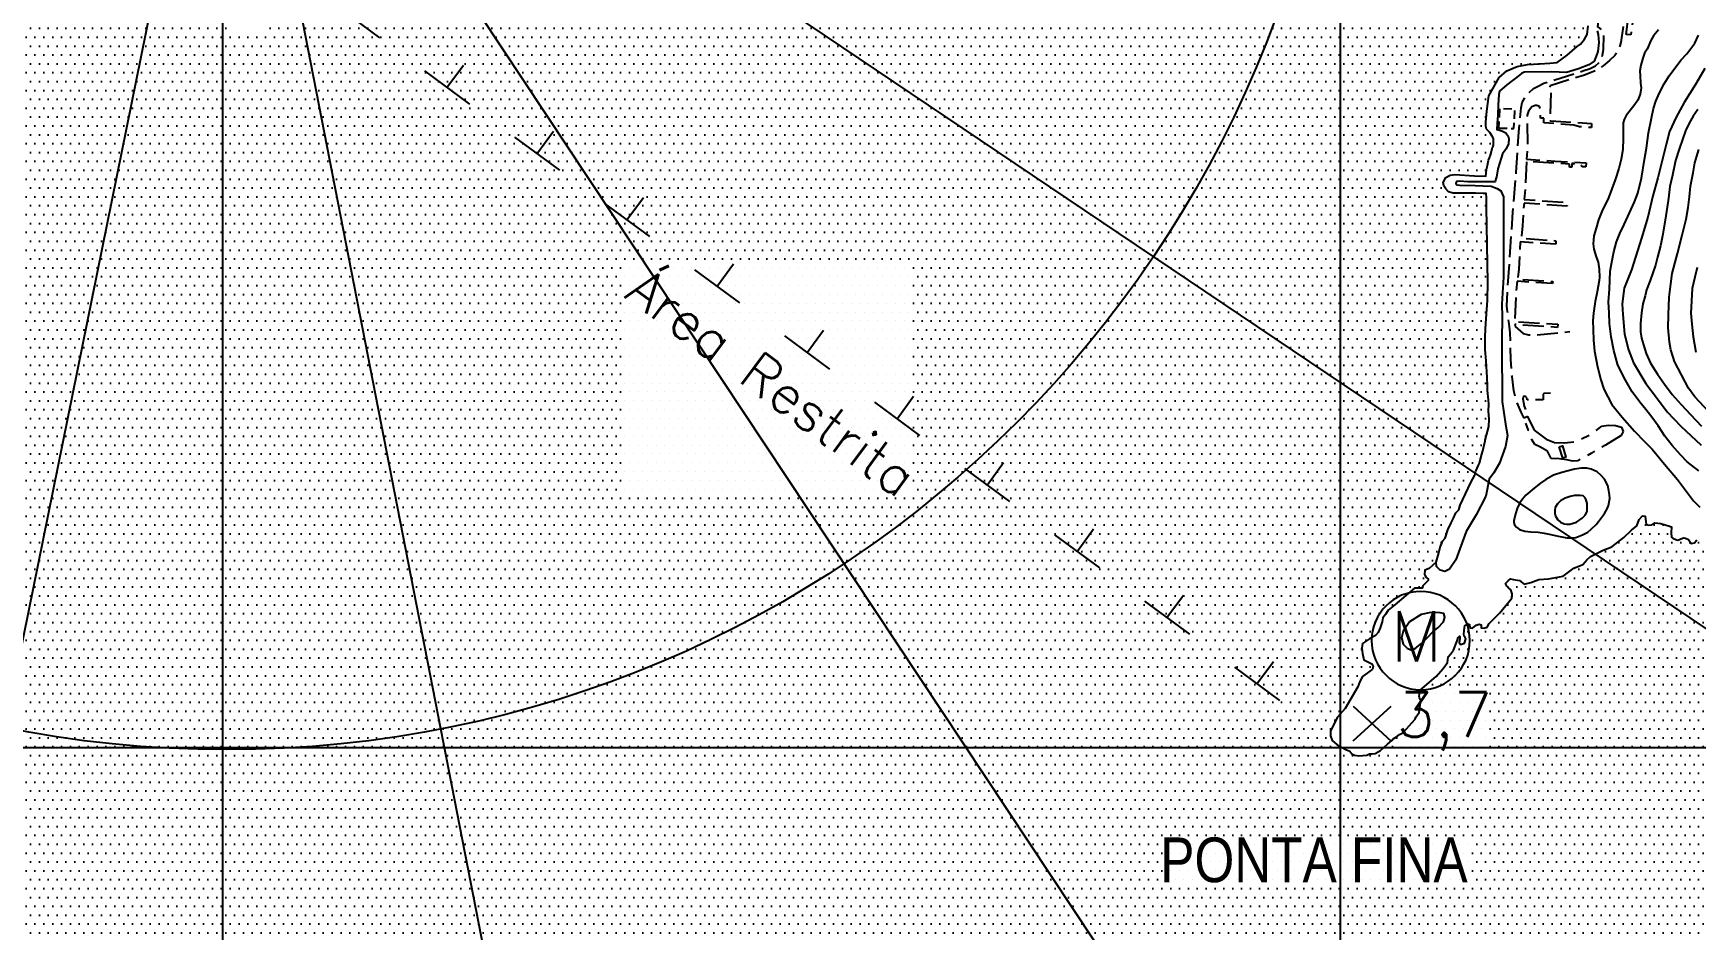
# Model space of a CAD drawing. Header units: millimetres. Extents: x 548366 to 1117317, y 7446967 to 14899125.
# Drawn here: x 554191 to 555678, y 7454252 to 7455054 of the extents above; entities that cross this region are included whole.
import ezdxf

# ---------------------------------------------------------------- set-up
doc = ezdxf.new("R2010")
doc.units = ezdxf.units.MM
doc.header["$MEASUREMENT"] = 0
for name, pattern in [('DASHED2', [0.375, 0.25, -0.125]), ('ESTR-TERRA', [1, 0.7, -0.1, 0.1, -0.1]), ('MEIO-FIOx2', [20, 15, -5])]:
    doc.linetypes.add(name, pattern=pattern)
for name, color, linetype in [('BENFEITORIAS', 7, 'Continuous'), ('CURVA_INTERMEDIÁRIA', 32, 'Continuous'), ('CURVA_MESTRA', 36, 'Continuous'), ('EDIFICAÇÃO', 7, 'Continuous'), ('HACHURA_OCEANO', 131, 'Continuous'), ('LIMITE_AREA_RESTRITA', 8, 'Continuous'), ('MALHA_TM', 8, 'Continuous'), ('MOLHE', 7, 'Continuous'), ('OCEANO', 5, 'Continuous'), ('PTO_COTADO', 7, 'Continuous'), ('RADIAIS', 222, 'Continuous'), ('RUA_PAV_C_MEIO_FIO', 1, 'MEIO-FIOx2'), ('RUA_S_PAV', 2, 'ESTR-TERRA'), ('RUÍNAS', 7, 'DASHED2'), ('TXT_HIDRO', 8, 'Continuous')]:
    doc.layers.add(name, color=color, linetype=linetype)
doc.styles.add('ROMANS', font='romans.shx')
doc.styles.add('TXT_PRAIA', font='ARIALN.TTF', dxfattribs={"height": 30})
pattern_1 = [(0, (0, 0), (3.96875, 7.9375), [0, -7.9375])]

msp = doc.modelspace()

# ---------------------------------------------------------------- hatches: boundary and pattern name
at = {"layer": 'HACHURA_OCEANO'}
h = msp.add_hatch(dxfattribs=at)
h.set_pattern_fill('DOTS', color=256, scale=5, style=0)
h.set_pattern_definition(pattern_1)
h.paths.add_polyline_path([(554363.7, 7455177.5), (554353.6, 7455193), (554338.3, 7455213.9), (554318.1, 7455231.3), (554289.5, 7455257.1), (554272.8, 7455291.2), (554260.9, 7455318.4), (554243.5, 7455358.1), (554234.4, 7455404.7), (554232, 7455412.7), (553860, 7455412.7), (553860, 7454910), (554363.7, 7454910)])
at = {"layer": 'HACHURA_OCEANO', "ltscale": 0.5}
h = msp.add_hatch(dxfattribs=at)
h.set_pattern_fill('DOTS', color=256, scale=5, style=0)
h.set_pattern_definition(pattern_1)
h.paths.add_polyline_path([(555602.8, 7455151.8), (555602.8, 7455157.8), (555602.1, 7455162.4), (555602.5, 7455168.8), (555603.6, 7455171.6), (555603.6, 7455181.8), (555603.2, 7455185.7), (555602.1, 7455188.5), (555579.2, 7455226.6), (555574.2, 7455232), (555568.9, 7455238.4), (555567.5, 7455238), (555565.4, 7455237.7), (555560.4, 7455241.5), (555549.8, 7455257.8), (555547.7, 7455265.2), (555547.7, 7455271.2), (555546.3, 7455275), (555542.1, 7455278.7), (555534.7, 7455285.4), (555528.3, 7455298.5), (555526.5, 7455309.4), (555527.2, 7455320.3), (555529, 7455327), (555534.7, 7455337.6), (555553.8, 7455365.5), (555558.1, 7455376.5), (555558.9, 7455380.2), (555558.9, 7455381.6), (555548.6, 7455405.2), (555520.7, 7455391.2), (555519.4, 7455393.7), (555522, 7455395), (555512.6, 7455412.7), (555365, 7455412.7), (555365, 7455258), (555392.9, 7455233.4), (555397.5, 7455234), (555401.5, 7455234), (555410, 7455230), (555413.9, 7455219.8), (555413.4, 7455209.6), (555408.3, 7455200.6), (555402, 7455196.6), (555393.5, 7455196), (555385, 7455200), (555365, 7455216.9), (555365, 7454910), (555490.5, 7454910), (555490.4, 7454910.8), (555487.8, 7454911), (555481.1, 7454911.3), (555460.9, 7454911.2), (555456.7, 7454912.3), (555454.5, 7454915.1), (555452.6, 7454917.7), (555452.1, 7454920.7), (555454.4, 7454925.2), (555458.2, 7454927.3), (555462.4, 7454927.8), (555480.1, 7454926.8), (555490.3, 7454926.5), (555490.5, 7454928.7), (555490.9, 7454932.4), (555491.6, 7454936.1), (555492.7, 7454940.6), (555493.4, 7454942.7), (555494.4, 7454945.3), (555495.3, 7454948.4), (555495.9, 7454951.5), (555496.8, 7454953.3), (555497.2, 7454954.3), (555497.2, 7454955.4), (555497.2, 7454959.2), (555497, 7454960.2), (555495.8, 7454962.3), (555493.7, 7454965.6), (555490.5, 7454968.8), (555490.1, 7454971.7), (555490.1, 7454974.8), (555491.1, 7454984.6), (555492.9, 7454998.2), (555502.2, 7455014.8), (555509.1, 7455020.6), (555518.2, 7455024.5), (555527.5, 7455026.3), (555538.2, 7455027), (555547.6, 7455027.5), (555554.1, 7455028), (555563.1, 7455034.8), (555572, 7455042.4), (555574.9, 7455044.7), (555578.6, 7455048.9), (555581, 7455053.2), (555581.7, 7455061), (555574.4, 7455061.7), (555578.4, 7455097.4), (555586.9, 7455096.6), (555593.7, 7455104.2), (555596.5, 7455107), (555598.2, 7455110.9), (555599.3, 7455113.7), (555601.4, 7455135.6)])
h = msp.add_hatch(dxfattribs=at)
h.set_pattern_fill('DOTS', color=256, scale=5, style=0)
h.set_pattern_definition(pattern_1)
h.paths.add_polyline_path([(555365, 7455216.9), (555323.2, 7455252.1), (555258, 7455311), (555240.4, 7455321.8), (555225.7, 7455327.4), (555214.8, 7455330.7), (555200, 7455333.6), (555187, 7455335.3), (555172.3, 7455335.3), (555154.7, 7455333), (555126.3, 7455323.4), (555086.1, 7455308.1), (554865, 7455228.3), (554865, 7454910), (555365, 7454910)])
h = msp.add_hatch(dxfattribs=at)
h.set_pattern_fill('DOTS', color=256, scale=5, style=0)
h.set_pattern_definition(pattern_1)
h.paths.add_polyline_path([(554865, 7455228.3), (554854.9, 7455224.7), (554778.9, 7455197.5), (554567.4, 7455117.4), (554429.6, 7455069.2), (554397.6, 7455058.5), (554382.9, 7455056.2), (554377, 7455056.3), (554370.8, 7455057.5), (554367.3, 7455060.1), (554363.7, 7455064.5), (554363.7, 7454910), (554865, 7454910)])
at = {"layer": 'HACHURA_OCEANO'}
h = msp.add_hatch(dxfattribs=at)
h.set_pattern_fill('DOTS', color=256, scale=5, style=0)
h.set_pattern_definition(pattern_1)
h.paths.add_polyline_path([(554363.7, 7454910), (553860, 7454910), (553860, 7454410), (554363.7, 7454410)])
at = {"layer": 'HACHURA_OCEANO', "ltscale": 0.5}
h = msp.add_hatch(dxfattribs=at)
h.set_pattern_fill('DOTS', color=256, scale=5, style=0)
h.set_pattern_definition(pattern_1)
h.paths.add_polyline_path([(554865, 7454910), (554363.7, 7454910), (554363.7, 7454410), (554865, 7454410)])
h = msp.add_hatch(dxfattribs=at)
h.set_pattern_fill('DOTS', color=256, scale=5, style=0)
h.set_pattern_definition(pattern_1)
h.paths.add_polyline_path([(555365, 7454910), (554865, 7454910), (554865, 7454410), (555365, 7454410), (555365, 7454413.3), (555357.3, 7454417.4), (555352.8, 7454421.2), (555351.4, 7454425.5), (555351.4, 7454429.6), (555352.8, 7454432.9), (555357.5, 7454442.3), (555364.5, 7454449.9), (555365, 7454450.7)])
h = msp.add_hatch(dxfattribs=at)
h.set_pattern_fill('DOTS', color=256, scale=5, style=0)
h.set_pattern_definition(pattern_1)
h.paths.add_polyline_path([(555491.8, 7454734.6), (555491.8, 7454736.7), (555491.8, 7454739.1), (555491.5, 7454746.1), (555490.4, 7454761.2), (555489.7, 7454771.4), (555489.7, 7454783.2), (555490.1, 7454794.8), (555491.6, 7454815), (555492, 7454831.1), (555490.9, 7454898.8), (555490.9, 7454901.6), (555490.9, 7454907.3), (555490.5, 7454910), (555365, 7454910), (555365, 7454450.7), (555375.7, 7454469.3), (555377.5, 7454474), (555379.8, 7454478.7), (555384, 7454481.7), (555388.7, 7454485.2), (555389.3, 7454487.5), (555388.1, 7454489.9), (555381, 7454493.4), (555379.8, 7454499.3), (555379.2, 7454504), (555379.8, 7454508.1), (555386.3, 7454512.2), (555391.6, 7454515.2), (555394, 7454518.1), (555395.7, 7454522.2), (555397.5, 7454527.5), (555398.1, 7454531), (555400.4, 7454534), (555402.8, 7454538.1), (555408.7, 7454542.8), (555418.7, 7454551), (555426.3, 7454557.5), (555431, 7454557.5), (555433.4, 7454557.5), (555434, 7454559.8), (555438.7, 7454564.5), (555438.7, 7454565.9), (555436.9, 7454567.3), (555435.4, 7454570), (555435.8, 7454573.8), (555439.5, 7454575.4), (555445.8, 7454580.9), (555447.8, 7454588.1), (555449.7, 7454595.4), (555450.6, 7454597.1), (555451.6, 7454599.7), (555453.9, 7454602.5), (555456.3, 7454610), (555459.1, 7454616.2), (555461.2, 7454620.4), (555463.4, 7454625.1), (555466, 7454627.7), (555467.2, 7454632), (555476.9, 7454652.3), (555480.4, 7454658.9), (555481.4, 7454662.4), (555483.7, 7454667.8), (555484.7, 7454669.5), (555486.6, 7454677.5), (555487.5, 7454680.6), (555489.7, 7454689.4), (555489.7, 7454690), (555493, 7454702.3), (555493.2, 7454708.8), (555492.7, 7454716.4), (555493, 7454721.9), (555492.7, 7454726.1)])
h.paths.add_polyline_path([(555865, 7454601.1), (555860.3, 7454602.3), (555857.7, 7454599.8), (555857.6, 7454596.4), (555859, 7454592.9), (555859.8, 7454589.6), (555859.6, 7454587), (555857.9, 7454584.7), (555854.6, 7454584.2), (555849.5, 7454585), (555845.7, 7454584.7), (555843.9, 7454582.6), (555842.6, 7454578.8), (555840.6, 7454573.9), (555831.4, 7454572.5), (555827.6, 7454571.5), (555821, 7454570.6), (555815.4, 7454575), (555813.6, 7454579), (555799.4, 7454587.1), (555783.1, 7454587.1), (555765, 7454585.2), (555750.9, 7454584.1), (555743.5, 7454583.1), (555740.8, 7454581.8), (555738.1, 7454581.9), (555734.1, 7454583.6), (555719.2, 7454584.6), (555708.2, 7454577.7), (555700.4, 7454573), (555698, 7454569.1), (555688.4, 7454572.2), (555683.7, 7454577.8), (555681.5, 7454581.6), (555680.8, 7454585.9), (555682.9, 7454589.1), (555685.6, 7454590.8), (555689.4, 7454592.1), (555691.3, 7454593.7), (555690.8, 7454596.7), (555687.5, 7454601), (555682.1, 7454601), (555679.1, 7454601), (555677, 7454598.3), (555673.9, 7454597.5), (555671.5, 7454601.3), (555668.9, 7454602.5), (555667.3, 7454602.7), (555666.2, 7454602.4), (555661.9, 7454600.7), (555657.8, 7454602.1), (555656.4, 7454603.4), (555655.9, 7454607.2), (555656.2, 7454612.4), (555654.5, 7454613.2), (555646.7, 7454615.6), (555641.4, 7454616.1), (555638.6, 7454614.3), (555635.9, 7454613.9), (555633.8, 7454614.7), (555632.8, 7454622.2), (555630.3, 7454622.3), (555627.4, 7454619.1), (555625.3, 7454613.4), (555620.6, 7454609.5), (555613.6, 7454603.1), (555603, 7454594.7), (555595.2, 7454591.7), (555589.8, 7454589), (555583.8, 7454586), (555580.6, 7454583.1), (555579, 7454581.2), (555577.1, 7454578.8), (555569, 7454575.5), (555559.3, 7454568.5), (555546.4, 7454566), (555537.6, 7454565.5), (555530.4, 7454562.8), (555524.6, 7454561.2), (555520.3, 7454564.4), (555514.9, 7454565.5), (555512.2, 7454566.1), (555510.3, 7454564.2), (555507.9, 7454561.7), (555509, 7454559.3), (555510.6, 7454558), (555512.7, 7454556.1), (555513.8, 7454552.6), (555513.5, 7454548.6), (555502.7, 7454535.6), (555493.2, 7454525.9), (555491.4, 7454522.7), (555488.4, 7454521.7), (555486.1, 7454522.2), (555486.1, 7454524.7), (555484.3, 7454525.4), (555481.6, 7454524.5), (555478.4, 7454521.8), (555476.2, 7454522.1), (555475.7, 7454523.8), (555475.6, 7454525.2), (555474, 7454525.6), (555471.5, 7454524.1), (555471, 7454522.4), (555470.5, 7454516.4), (555470.8, 7454514.6), (555471.6, 7454513.5), (555472.4, 7454512.4), (555471.1, 7454508.5), (555467.5, 7454507.2), (555466.3, 7454509.1), (555467, 7454512.4), (555467, 7454513.7), (555466.7, 7454514.6), (555465.6, 7454513.5), (555464.6, 7454510.5), (555461.3, 7454502.3), (555458.7, 7454498.7), (555456.4, 7454496.4), (555455.8, 7454491.1), (555452.2, 7454485.8), (555445.8, 7454478.7), (555431.6, 7454466.4), (555430.5, 7454461.1), (555430.9, 7454459.4), (555432.2, 7454457), (555430.5, 7454446.4), (555427.5, 7454442.3), (555426.9, 7454440.5), (555424, 7454437), (555419.4, 7454431.6), (555415.9, 7454428.1), (555413, 7454426.6), (555410.2, 7454424.5), (555407.3, 7454422.8), (555406.1, 7454421.2), (555402.3, 7454417.9), (555395.9, 7454412.4), (555391.5, 7454410), (555865, 7454410)])
at = {"layer": 'HACHURA_OCEANO'}
h = msp.add_hatch(dxfattribs=at)
h.set_pattern_fill('DOTS', color=256, scale=5, style=0)
h.set_pattern_definition(pattern_1)
h.paths.add_polyline_path([(554363.7, 7454410), (553860, 7454410), (553860, 7453910), (554363.7, 7453910)])
at = {"layer": 'HACHURA_OCEANO', "ltscale": 0.5}
h = msp.add_hatch(dxfattribs=at)
h.set_pattern_fill('DOTS', color=256, scale=5, style=0)
h.set_pattern_definition(pattern_1)
h.paths.add_polyline_path([(554865, 7454410), (554363.7, 7454410), (554363.7, 7453910), (554865, 7453910)])
h = msp.add_hatch(dxfattribs=at)
h.set_pattern_fill('DOTS', color=256, scale=5, style=0)
h.set_pattern_definition(pattern_1)
h.paths.add_polyline_path([(555365, 7454410), (554865, 7454410), (554865, 7453910), (555365, 7453910)])
h = msp.add_hatch(dxfattribs=at)
h.set_pattern_fill('DOTS', color=256, scale=5, style=0)
h.set_pattern_definition(pattern_1)
h.paths.add_polyline_path([(555865, 7454410), (555391.5, 7454410), (555391.1, 7454409.8), (555388.5, 7454409.5), (555386.1, 7454409.3), (555383.7, 7454408.3), (555376.6, 7454407.6), (555372.6, 7454408.1), (555369.7, 7454410), (555365, 7454410), (555365, 7453910), (555865, 7453910)])

# ---------------------------------------------------------------- linework, layer by layer
at = {"layer": 'BENFEITORIAS', "color": 181, "ltscale": 0.5}
msp.add_lwpolyline([(555432, 7454554.7, 1), (555432, 7454466.8, 1)], format="xyb", close=True, dxfattribs=at)
at = {"layer": 'CURVA_INTERMEDIÁRIA'}
for points, elevation in [([(555644.8, 7455057.4), (555640.3, 7455052), (555637.8, 7455047.8), (555634.6, 7455040.1), (555632.2, 7455036.4), (555630.7, 7455031.9), (555629, 7455025.7), (555628, 7455020.7), (555628.2, 7455016.3), (555628.5, 7455009.5), (555629.2, 7455005.4), (555628.2, 7454999.7), (555626.1, 7454994.4), (555623.4, 7454990.6), (555618.2, 7454983.8), (555615.9, 7454980.6), (555613.9, 7454977.1), (555613.2, 7454974.2), (555613.1, 7454970.4), (555613.1, 7454960.1), (555612.7, 7454950.4), (555611.2, 7454941.5), (555609.1, 7454933.4), (555605.8, 7454923.1), (555600, 7454906.9), (555594, 7454894.7), (555591, 7454887.2), (555588.8, 7454879.8), (555586.8, 7454873.1), (555586.1, 7454865.9), (555586.7, 7454861.1), (555588.8, 7454854.3), (555590.6, 7454849.5), (555591.7, 7454843.1), (555592, 7454836), (555591.7, 7454832.9), (555589.8, 7454822.9), (555588.1, 7454814.1), (555586.4, 7454803.7), (555585.9, 7454797), (555586.1, 7454789.1), (555586.5, 7454779.5), (555587.5, 7454769.8), (555590.1, 7454755.8), (555593.2, 7454744.2), (555595.9, 7454735.7), (555603, 7454722), (555612.2, 7454710.7), (555623.2, 7454698.2), (555632.2, 7454688.8), (555639.1, 7454682), (555650.2, 7454668.5), (555661.6, 7454654.9), (555668.7, 7454645.5), (555676, 7454635.9), (555681.8, 7454630.2)], 10), ([(555680.8, 7454662.6), (555670.3, 7454670.7), (555664.4, 7454677), (555657, 7454685.2), (555650.3, 7454693.8), (555644.4, 7454703), (555638.8, 7454710.7), (555633.3, 7454717.5), (555628.1, 7454724.2), (555621.2, 7454733.4), (555615.1, 7454743.8), (555608.3, 7454757.1), (555604.8, 7454770.4), (555602.3, 7454782.5), (555600.8, 7454794.4), (555600.6, 7454804.2), (555600.1, 7454813.9), (555600.9, 7454825.3), (555601.4, 7454841.4), (555602.5, 7454847.8), (555604.6, 7454858.7), (555607.2, 7454867.6), (555610.2, 7454875), (555614, 7454883), (555618.6, 7454893.5), (555623.2, 7454903.3), (555626.1, 7454911.2), (555629.6, 7454924.6), (555632.3, 7454941.3), (555634, 7454951.6), (555635.7, 7454965.2), (555638.4, 7454978.3), (555640.2, 7454986.9), (555642.2, 7454993.4), (555645.4, 7455000.4), (555649.8, 7455009), (555654.2, 7455016.2), (555664.6, 7455030.3), (555669.9, 7455036), (555677.3, 7455045.4), (555680.5, 7455052.5)], 20), ([(555686.1, 7455022.7), (555677.9, 7455008.5), (555667.7, 7454992.4), (555660.5, 7454979.3), (555654.5, 7454966.5), (555651.4, 7454954.9), (555648, 7454940.5), (555644.1, 7454925), (555639.7, 7454908.7), (555635.2, 7454889.6), (555629.5, 7454871), (555620.6, 7454842.6), (555614.1, 7454826.1), (555612.2, 7454812.1), (555612.7, 7454802.6), (555614.2, 7454785.1), (555617.8, 7454771), (555622.4, 7454759.4), (555633.3, 7454740.7), (555642.9, 7454728.2), (555652.3, 7454715.5), (555664.8, 7454702.7), (555682.8, 7454685.6)], 30), ([(555680, 7454986), (555675.6, 7454980), (555672, 7454973.8), (555668.9, 7454967), (555663.4, 7454951.5), (555659.8, 7454940.5), (555657.1, 7454927.2), (555654.9, 7454917.1), (555653.6, 7454906.8), (555652.5, 7454898.8), (555651.1, 7454890.8), (555648.5, 7454874.6), (555646.4, 7454864.1), (555643.8, 7454854), (555642.1, 7454846.8), (555637.2, 7454833.1), (555634.1, 7454824.6), (555632.7, 7454819.3), (555630.6, 7454812), (555629.4, 7454804), (555628.6, 7454794.6), (555628.7, 7454787), (555629.4, 7454781.4), (555631.2, 7454775.3), (555633.6, 7454767.6), (555637.5, 7454758.9), (555643.8, 7454749.1), (555650.2, 7454740.1), (555657, 7454731.1), (555664.9, 7454722), (555673.2, 7454713.1), (555683.3, 7454702.6)], 40), ([(555679.3, 7454844.8), (555677.1, 7454836), (555674.9, 7454825.9), (555673.6, 7454803.8), (555674.4, 7454793.8), (555675.8, 7454782.5), (555678, 7454769)], 60), ([(555558.2, 7454661.2), (555550.7, 7454658.9), (555543.9, 7454654.9), (555539.2, 7454651.5), (555533.5, 7454647.3), (555526, 7454640.8), (555523.1, 7454637.4), (555520.5, 7454634), (555518.2, 7454629.1), (555516.8, 7454624.2), (555515.8, 7454620.3), (555515.3, 7454618.1), (555515.3, 7454616.3), (555516, 7454614.3), (555517.6, 7454612.2), (555520.4, 7454610.1), (555525.2, 7454608.8), (555530.4, 7454608.2), (555536.9, 7454607.7), (555542.3, 7454607), (555548.3, 7454605.7), (555554.9, 7454604.1), (555558.3, 7454603.5), (555562.7, 7454602.8), (555567.1, 7454602.7), (555570.8, 7454603.1), (555576.7, 7454605.4), (555581.4, 7454607.7), (555584.5, 7454610.4), (555588.9, 7454614.7), (555591, 7454617.3), (555596.5, 7454624.6), (555598.9, 7454628.6), (555599.9, 7454631.7), (555601.2, 7454638), (555601, 7454641.1), (555600.2, 7454644.7), (555599.3, 7454649.4), (555596.3, 7454655.1), (555593.4, 7454658.5), (555589.7, 7454661.9), (555584.6, 7454664.1), (555580.6, 7454665.1), (555575.7, 7454665.1), (555569.4, 7454664.1), (555558.2, 7454661.2)], 10), ([(555569.4, 7454640.5), (555565.7, 7454639.8), (555561.1, 7454638.2), (555557, 7454635.9), (555554.4, 7454633.2), (555552.2, 7454629.9), (555551.9, 7454627.6), (555551.9, 7454624.9), (555552.5, 7454622), (555554.6, 7454618.7), (555556.9, 7454616.8), (555560.3, 7454615.1), (555562.7, 7454614.8), (555565.3, 7454614.8), (555571.3, 7454616.6), (555576.5, 7454620.2), (555579, 7454623.1), (555580.8, 7454626.2), (555580.8, 7454628.9), (555580.8, 7454633.5), (555580.4, 7454635.6), (555579.8, 7454637.2), (555579, 7454638.5), (555577.2, 7454640.3), (555574.7, 7454640.6), (555571.8, 7454640.6), (555569.4, 7454640.5)], 20), ([(555432.4, 7454534.2), (555422, 7454527.4), (555416.2, 7454519.2), (555414.9, 7454513.1), (555416.2, 7454507.5), (555419.8, 7454503.9), (555423, 7454502.6), (555424.3, 7454502.6), (555426.6, 7454503.3), (555430.2, 7454506.2), (555432.8, 7454508.2), (555438, 7454513.4), (555442.9, 7454518.6), (555447.4, 7454522.2), (555452.3, 7454527.4), (555453.6, 7454531.7), (555452.6, 7454534.9), (555449.4, 7454535.6), (555440.9, 7454535.9), (555432.4, 7454534.2)], 10)]:
    msp.add_lwpolyline(points, dxfattribs=dict(at, elevation=elevation))
at = {"layer": 'CURVA_MESTRA', "elevation": 50}
msp.add_lwpolyline([(555689.8, 7454715.6), (555677.1, 7454729), (555671.4, 7454736.6), (555665.2, 7454748.6), (555659, 7454760.5), (555657.7, 7454764.3), (555655.8, 7454770.9), (555654.5, 7454777.9), (555653.4, 7454790.8), (555653.5, 7454802.2), (555654.2, 7454818), (555655.8, 7454830), (555656.8, 7454839.3), (555661.6, 7454857.2), (555665.8, 7454873.6), (555669.5, 7454887.9), (555671.2, 7454898.3), (555672.4, 7454907.8), (555673.4, 7454917.6), (555675.7, 7454929.5), (555677.1, 7454938.4), (555680.7, 7454950.4)], dxfattribs=at)
at = {"layer": 'EDIFICAÇÃO'}
msp.add_lwpolyline([(555555.9, 7454684.1), (555558.7, 7454684.9), (555561.8, 7454674.8), (555559, 7454673.9), (555555.9, 7454684.1)], dxfattribs=at)
at = {"layer": 'LIMITE_AREA_RESTRITA', "color": 10, "ltscale": 0.5}
for points in [[(554460.3, 7455080), (554500.5, 7455050.3)], [(554540.8, 7455020.6), (554581.1, 7454991)], [(554560.9, 7455005.8), (554575.8, 7455025.9)], [(554621.3, 7454961.3), (554661.6, 7454931.7)], [(554641.4, 7454946.5), (554656.3, 7454966.6)], [(554701.8, 7454902), (554742.1, 7454872.3)], [(554721.9, 7454887.2), (554736.8, 7454907.3)], [(554782.3, 7454842.7), (554822.6, 7454813)], [(554802.5, 7454827.9), (554817.3, 7454848)], [(554862.8, 7454783.4), (554903.1, 7454753.7)], [(554883, 7454768.5), (554897.8, 7454788.7)], [(554943.3, 7454724.1), (554983.6, 7454694.4)], [(554963.5, 7454709.2), (554978.3, 7454729.4)], [(555023.8, 7454664.7), (555064.1, 7454635.1)], [(555044, 7454649.9), (555058.8, 7454670)], [(555104.4, 7454605.4), (555144.6, 7454575.8)], [(555124.5, 7454590.6), (555139.3, 7454610.7)], [(555184.9, 7454546.1), (555225.1, 7454516.4)], [(555205, 7454531.3), (555219.8, 7454551.4)], [(555265.4, 7454486.8), (555305.6, 7454457.1)], [(555285.5, 7454472), (555300.3, 7454492.1)]]:
    msp.add_lwpolyline(points, dxfattribs=at)
at = {"layer": 'MALHA_TM'}
for points in [[(554360, 7460415), (554360, 7450410)], [(555360, 7460415), (555360, 7450410)], [(549360, 7454415), (559365, 7454415)]]:
    msp.add_lwpolyline(points, dxfattribs=at)
at = {"layer": 'MOLHE'}
msp.add_lwpolyline([(555589.9, 7455056.5), (555590.8, 7455053.1), (555591.3, 7455046.1), (555590.4, 7455038), (555588.9, 7455033.7), (555587.1, 7455029.2), (555582.4, 7455026.2), (555573.2, 7455022.5), (555562.3, 7455019.3), (555549.2, 7455019.7), (555524.8, 7455019.5), (555522.4, 7455018.7), (555520.2, 7455016.8), (555509, 7455008.3), (555502.4, 7455002.5), (555502, 7454999.6), (555501.3, 7454990.2), (555501.1, 7454981.1), (555500.8, 7454977.5), (555500.4, 7454973.4), (555500.1, 7454968.1), (555504.5, 7454967), (555508, 7454965.2), (555510.2, 7454962.2), (555510.9, 7454959.8), (555510.6, 7454955.2), (555508.4, 7454951), (555505.2, 7454946.4), (555503.9, 7454942.5), (555501, 7454933), (555499.7, 7454925.6), (555499.3, 7454923.9), (555498.6, 7454921.3), (555474, 7454921.3), (555466.7, 7454922), (555464.1, 7454921.7), (555463.4, 7454919.9), (555464.3, 7454918.6), (555466.9, 7454918.3), (555480.6, 7454918.1), (555494.9, 7454917.5), (555500.4, 7454915.4), (555503.7, 7454913.4), (555506.1, 7454908), (555506.1, 7454899.9), (555506.1, 7454888.7), (555506.1, 7454855.3), (555506.1, 7454844.4), (555505.9, 7454836.6), (555505.8, 7454830.6), (555505.1, 7454822.3), (555504.8, 7454816.4), (555504.4, 7454812), (555504.4, 7454807.6), (555504.8, 7454804.6), (555504.4, 7454775), (555504.7, 7454724.6), (555507.8, 7454704.3), (555509.5, 7454694.3), (555507.8, 7454684.5), (555502.4, 7454669.6), (555497.3, 7454660.8), (555493.2, 7454655.1), (555490.2, 7454639.9), (555481.7, 7454623.3), (555472.6, 7454608.4), (555463.4, 7454582.9), (555457.6, 7454574.8), (555453.5, 7454572.7), (555449.5, 7454573.8), (555446.1, 7454577.1), (555445.8, 7454580.9), (555447.8, 7454588.1), (555449.7, 7454595.4), (555450.6, 7454597.1), (555451.6, 7454599.7), (555453.9, 7454602.5), (555456.3, 7454610), (555459.1, 7454616.2), (555461.2, 7454620.4), (555463.4, 7454625.1), (555466, 7454627.7), (555467.2, 7454632), (555476.9, 7454652.3), (555480.4, 7454658.9), (555481.4, 7454662.4), (555483.7, 7454667.8), (555484.7, 7454669.5), (555486.6, 7454677.5), (555487.5, 7454680.6), (555489.7, 7454689.4), (555489.7, 7454690), (555493, 7454702.3), (555493.2, 7454708.8), (555492.7, 7454716.4), (555493, 7454721.9), (555492.7, 7454726.1), (555491.8, 7454734.6), (555491.8, 7454736.7), (555491.8, 7454739.1), (555491.5, 7454746.1), (555490.4, 7454761.2), (555489.7, 7454771.4), (555489.7, 7454783.2), (555490.1, 7454794.8), (555491.6, 7454815), (555492, 7454831.1), (555490.9, 7454898.8), (555490.9, 7454901.6), (555490.9, 7454907.3), (555490.4, 7454910.8), (555487.8, 7454911), (555481.1, 7454911.3), (555460.9, 7454911.2), (555456.7, 7454912.3), (555454.5, 7454915.1), (555452.6, 7454917.7), (555452.1, 7454920.7), (555454.4, 7454925.2), (555458.2, 7454927.3), (555462.4, 7454927.8), (555480.1, 7454926.8), (555490.3, 7454926.5), (555490.5, 7454928.7), (555490.9, 7454932.4), (555491.6, 7454936.1), (555492.7, 7454940.6), (555493.4, 7454942.7), (555494.4, 7454945.3), (555495.3, 7454948.4), (555495.8, 7454951.2), (555496.3, 7454952.4), (555496.8, 7454953.3), (555497.2, 7454954.3), (555497.2, 7454955.4), (555497.2, 7454958), (555497.2, 7454959.2), (555497, 7454960.2), (555495.8, 7454962.3), (555493.7, 7454965.6), (555490.9, 7454968.4), (555490.4, 7454969.6), (555490.1, 7454971.7), (555490.1, 7454974.8), (555491.1, 7454984.6), (555492.9, 7454998.2), (555502.2, 7455014.8), (555509.1, 7455020.6), (555518.2, 7455024.5), (555527.5, 7455026.3), (555538.2, 7455027), (555547.6, 7455027.5), (555554.1, 7455028), (555563.1, 7455034.8), (555572, 7455042.4), (555574.9, 7455044.7), (555578.6, 7455048.9), (555581, 7455053.2), (555581.7, 7455061)], dxfattribs=at)
at = {"layer": 'OCEANO'}
msp.add_lwpolyline([(555445.8, 7454580.9), (555439.5, 7454575.4), (555435.8, 7454573.8), (555435.4, 7454570), (555436.9, 7454567.3), (555438.7, 7454565.9), (555438.7, 7454564.5), (555434, 7454559.8), (555433.4, 7454557.5), (555431, 7454557.5), (555426.3, 7454557.5), (555418.7, 7454551), (555408.7, 7454542.8), (555402.8, 7454538.1), (555400.4, 7454534), (555398.1, 7454531), (555397.5, 7454527.5), (555395.7, 7454522.2), (555394, 7454518.1), (555391.6, 7454515.2), (555386.3, 7454512.2), (555379.8, 7454508.1), (555379.2, 7454504), (555379.8, 7454499.3), (555381, 7454493.4), (555388.1, 7454489.9), (555389.3, 7454487.5), (555388.7, 7454485.2), (555384, 7454481.7), (555379.8, 7454478.7), (555377.5, 7454474), (555375.7, 7454469.3), (555364.5, 7454449.9), (555357.5, 7454442.3), (555352.8, 7454432.9), (555351.4, 7454429.6), (555351.4, 7454425.5), (555352.8, 7454421.2), (555357.3, 7454417.4), (555364.9, 7454413.3), (555368.5, 7454411.7), (555370.4, 7454409.5), (555372.6, 7454408.1), (555376.6, 7454407.6), (555383.7, 7454408.3), (555386.1, 7454409.3), (555388.5, 7454409.5), (555391.1, 7454409.8), (555395.9, 7454412.4), (555402.3, 7454417.9), (555406.1, 7454421.2), (555407.3, 7454422.8), (555410.2, 7454424.5), (555413, 7454426.6), (555415.9, 7454428.1), (555419.4, 7454431.6), (555424, 7454437), (555426.9, 7454440.5), (555427.5, 7454442.3), (555430.5, 7454446.4), (555432.2, 7454457), (555430.9, 7454459.4), (555430.5, 7454461.1), (555431.6, 7454466.4), (555445.8, 7454478.7), (555452.2, 7454485.8), (555455.8, 7454491.1), (555456.4, 7454495.8), (555456.4, 7454496.3), (555458.7, 7454498.7), (555461.3, 7454502.3), (555464.6, 7454510.5), (555465.6, 7454513.5), (555466.7, 7454514.6), (555467, 7454513.7), (555467, 7454512.4), (555466.3, 7454509.1), (555467.5, 7454507.2), (555471.1, 7454508.5), (555472.4, 7454512.4), (555471.6, 7454513.5), (555470.8, 7454514.6), (555470.5, 7454516.4), (555471, 7454522.4), (555471.5, 7454524.1), (555474, 7454525.6), (555475.6, 7454525.2), (555475.7, 7454523.8), (555476.2, 7454522.1), (555478.4, 7454521.8), (555481.6, 7454524.5), (555484.3, 7454525.4), (555486.1, 7454524.7), (555486.1, 7454522.2), (555488.4, 7454521.7), (555491.4, 7454522.7), (555493.2, 7454525.9), (555502.7, 7454535.6), (555513.5, 7454548.6), (555513.8, 7454552.6), (555512.7, 7454556.1), (555510.6, 7454558), (555509, 7454559.3), (555507.9, 7454561.7), (555510.3, 7454564.2), (555512.2, 7454566.1), (555514.9, 7454565.5), (555520.3, 7454564.4), (555524.6, 7454561.2), (555530.4, 7454562.8), (555537.6, 7454565.5), (555546.4, 7454566), (555559.3, 7454568.5), (555569, 7454575.5), (555577.1, 7454578.8), (555579, 7454581.2), (555580.6, 7454583.1), (555583.8, 7454586), (555589.8, 7454589), (555595.2, 7454591.7), (555603, 7454594.7), (555613.6, 7454603.1), (555620.6, 7454609.5), (555625.3, 7454613.4), (555627.4, 7454619.1), (555630.3, 7454622.3), (555632.8, 7454622.2), (555633.8, 7454614.7), (555635.9, 7454613.9), (555638.6, 7454614.3), (555641.4, 7454616.1), (555646.7, 7454615.6), (555654.5, 7454613.2), (555656.2, 7454612.4), (555655.9, 7454607.2), (555656.4, 7454603.4), (555657.8, 7454602.1), (555661.9, 7454600.7), (555666.2, 7454602.4), (555667.3, 7454602.7), (555668.9, 7454602.5), (555671.5, 7454601.3), (555673.9, 7454597.5), (555677, 7454598.3), (555679.1, 7454601)], dxfattribs=at)
at = {"layer": 'PTO_COTADO'}
for points in [[(555371.4, 7454420.9), (555405.5, 7454452.1)], [(555371.4, 7454452.1), (555405.6, 7454420.7)]]:
    msp.add_lwpolyline(points, dxfattribs=at)
at = {"layer": 'RADIAIS', "linetype": 'Continuous', "ltscale": 2.5}
for points in [[(555356.6, 7460311.3), (553370.9, 7450514.2)], [(553406.4, 7460318.4), (555321, 7450507.1)], [(551601.9, 7459578.6), (557125.5, 7451246.9)], [(550217.9, 7458204.6), (558509.5, 7452620.9)]]:
    msp.add_lwpolyline(points, dxfattribs=at)
for radius in [4998.2, 3998.6, 2998.9, 1999.3, 999.6]:
    msp.add_circle((554363.7, 7455412.7), radius, dxfattribs=at)
for p in [(554639.9, 7454996.2), (554264.4, 7454922.9), (554459.4, 7454922.2), (555192.9, 7454854.4), (554916.1, 7454579.6), (555607.4, 7454575.2), (554555.2, 7454431.6)]:
    msp.add_point(p, dxfattribs=at)
at = {"layer": 'RUA_PAV_C_MEIO_FIO', "ltscale": 1.25, "flags": 128}
for points in [[(555548, 7454732.1), (555542, 7454732), (555541.6, 7454731.3), (555541.6, 7454726.2), (555527.2, 7454726.2), (555527, 7454728.1), (555526.1, 7454729), (555524.7, 7454729.4), (555523.5, 7454728.8), (555523.3, 7454727.2), (555524.6, 7454720.6), (555527.6, 7454711.4), (555524.6, 7454709.8), (555522.1, 7454714.7), (555518.2, 7454723.7), (555515.2, 7454734.3), (555513.7, 7454747), (555512.5, 7454762.4), (555512.2, 7454777.5), (555512.1, 7454786.2), (555511.2, 7454794.1), (555510.2, 7454800.2), (555509.7, 7454805.2), (555509, 7454810.2), (555509.7, 7454824.2), (555514.4, 7454894.1), (555517.4, 7454929.8), (555519.8, 7454965.8), (555520.6, 7454974.5), (555521.7, 7454987.5), (555522.8, 7454992.3), (555525.3, 7454997.2), (555528.9, 7455001.1), (555532.9, 7455005), (555536.9, 7455007.1), (555542.2, 7455009.5), (555547.7, 7455011.3), (555563.4, 7455016.2), (555570.8, 7455018.5), (555577.1, 7455020.6), (555583.5, 7455022.8), (555588.2, 7455025.3), (555591.8, 7455028.3), (555593.9, 7455032.1), (555594.7, 7455034.7), (555595.4, 7455039.9), (555595.8, 7455055), (555594.8, 7455057.1), (555592.5, 7455058.7), (555590.3, 7455059.8), (555592.4, 7455078.6), (555594.4, 7455093.3), (555602.2, 7455092.2), (555606.6, 7455094), (555609.3, 7455096.4), (555610.2, 7455099.8), (555612.4, 7455108.5), (555617.3, 7455138.9), (555623.9, 7455181.7), (555627.9, 7455217.1), (555631.4, 7455234.9), (555634.2, 7455271.9), (555635.2, 7455280.4), (555636.5, 7455286.5), (555637.5, 7455291.4), (555639.1, 7455295.1), (555640.9, 7455298.5), (555643.2, 7455302.4), (555645.9, 7455306), (555648.7, 7455308.1), (555674.9, 7455322.8), (555692.5, 7455333.3), (555698.3, 7455336.3), (555703.8, 7455339.1), (555707.7, 7455340.9), (555711.6, 7455342.3), (555716.2, 7455343.5), (555721.4, 7455343.5), (555732.8, 7455343.2), (555753.6, 7455343.4), (555762.8, 7455344.1), (555768.7, 7455346.5), (555772.6, 7455349.6), (555773.5, 7455351.5), (555772.6, 7455354), (555765.6, 7455367.6), (555774, 7455371.7), (555776.8, 7455367.4), (555793.2, 7455375.7), (555803.5, 7455381.5), (555806.8, 7455386.7), (555808.1, 7455392.2), (555808.1, 7455397.8), (555808.1, 7455412.7)], [(555672.8, 7455151.4), (555673, 7455161.8), (555672.6, 7455171.4), (555669.9, 7455178.8), (555663.6, 7455188.6), (555658.5, 7455193.3), (555654.8, 7455195.1), (555651.1, 7455196.4), (555646.1, 7455196.5), (555643.5, 7455194.9), (555641.6, 7455190.7), (555640.8, 7455183), (555638.6, 7455168.6), (555630.1, 7455114.5), (555629, 7455101.8), (555650.9, 7455099.2), (555650, 7455092.6), (555626.9, 7455096.1), (555625.2, 7455086.3), (555619.8, 7455052.8), (555615.7, 7455053.3), (555625.2, 7455118.5), (555633.9, 7455170.4), (555634.5, 7455175.3), (555633.5, 7455176.1), (555632.1, 7455175.6), (555631.3, 7455173), (555613.4, 7455061.8), (555610.9, 7455045.9), (555609.2, 7455039.5), (555605.6, 7455034.5), (555600.9, 7455030), (555595.2, 7455025.2), (555588.7, 7455020.8), (555578.5, 7455016.9), (555566.4, 7455013.2), (555547.7, 7455007.2), (555546.8, 7455005.2), (555547.4, 7455003.4), (555548.6, 7455003.1), (555547.4, 7454977), (555547.5, 7454976.1), (555548.5, 7454975.9), (555584.8, 7454973.6), (555584.7, 7454969.9), (555577.3, 7454970.4), (555574, 7454970.5), (555568.9, 7454972), (555542, 7454974.2), (555542.1, 7454978.3), (555539, 7454978.4), (555539.3, 7454982.7), (555539.1, 7454986.6), (555538.3, 7454988.8), (555535.9, 7454989.6), (555534.4, 7454989.6), (555531.5, 7454988.4), (555528.3, 7454984.6), (555527.2, 7454980.9), (555527.2, 7454975.8), (555527.4, 7454954.7), (555526.7, 7454941.7), (555552.1, 7454939.9), (555579.9, 7454938.4), (555579.7, 7454934.8), (555576.5, 7454934.9), (555575.9, 7454936), (555575.1, 7454936.7), (555573.8, 7454936.8), (555568.9, 7454937), (555568.9, 7454937.8), (555567.2, 7454937.8), (555567.2, 7454934.6), (555565, 7454934.6), (555565, 7454937.2), (555526.6, 7454939.7), (555525.6, 7454918.2), (555524.6, 7454905.4), (555563, 7454903), (555562.8, 7454899.7), (555524.4, 7454902.2), (555522.9, 7454882), (555522, 7454870.8), (555552.9, 7454868.6), (555552.7, 7454865.4), (555521, 7454867.7), (555519.7, 7454843.1), (555518.6, 7454834.2), (555550.1, 7454832.1), (555550, 7454830.2), (555518.4, 7454832.3), (555517.4, 7454824.1), (555516.1, 7454796.3), (555554.5, 7454793.8), (555554.3, 7454791), (555516.2, 7454793.7), (555516.5, 7454791.8), (555523.6, 7454785.7), (555528.3, 7454784.5), (555532.1, 7454784.1), (555565.5, 7454787.3)]]:
    msp.add_lwpolyline(points, dxfattribs=at)
at = {"layer": 'RUA_S_PAV', "ltscale": 75, "flags": 128}
msp.add_lwpolyline([(555527.6, 7454711.4), (555533.4, 7454699), (555544.3, 7454690.9), (555551.7, 7454688.1), (555560.5, 7454687.8), (555570.3, 7454688.8), (555583.6, 7454695.1), (555594.1, 7454702.5), (555599.7, 7454703.5), (555606.1, 7454703.2), (555611.7, 7454701.8), (555613.1, 7454697.9), (555611.3, 7454694.4), (555597.3, 7454685.7), (555584.7, 7454678.6), (555572.4, 7454671.6), (555567.8, 7454671.3), (555562.7, 7454672.4), (555557.8, 7454673.1), (555554.1, 7454673.8), (555552.1, 7454673.5), (555548.8, 7454673.7), (555547.7, 7454675.4), (555545.5, 7454680.3), (555538.5, 7454684.1), (555534.1, 7454686.1), (555531.6, 7454690.1), (555528.5, 7454698.8), (555524.6, 7454709.8)], dxfattribs=at)
at = {"layer": 'RUÍNAS', "ltscale": 30, "flags": 128}
msp.add_lwpolyline([(555501.7, 7454969.5), (555515.4, 7454969), (555516.1, 7454986.3), (555502.4, 7454986.8), (555501.7, 7454969.5)], dxfattribs=at)

# ---------------------------------------------------------------- texts
at = {"layer": 'BENFEITORIAS', "color": 7, "style": 'ROMANS'}
msp.add_text('M', height=45, dxfattribs=at).set_placement((555405, 7454492))
at = {"layer": 'LIMITE_AREA_RESTRITA', "color": 7, "style": 'ROMANS'}
msp.add_text('Área Restrita', height=35, rotation=323.5958, dxfattribs=at).set_placement((554718.5, 7454818.5))
at = {"layer": 'PTO_COTADO', "style": 'ROMANS'}
msp.add_attdef('3,7', (555410.2, 7454424.5), '', height=40, dxfattribs=at)
at = {"layer": 'TXT_HIDRO', "ltscale": 0.5, "style": 'TXT_PRAIA'}
msp.add_text('PONTA FINA', height=40, dxfattribs=at).set_placement((555199, 7454294.5))

doc.saveas('drawing.dxf')
